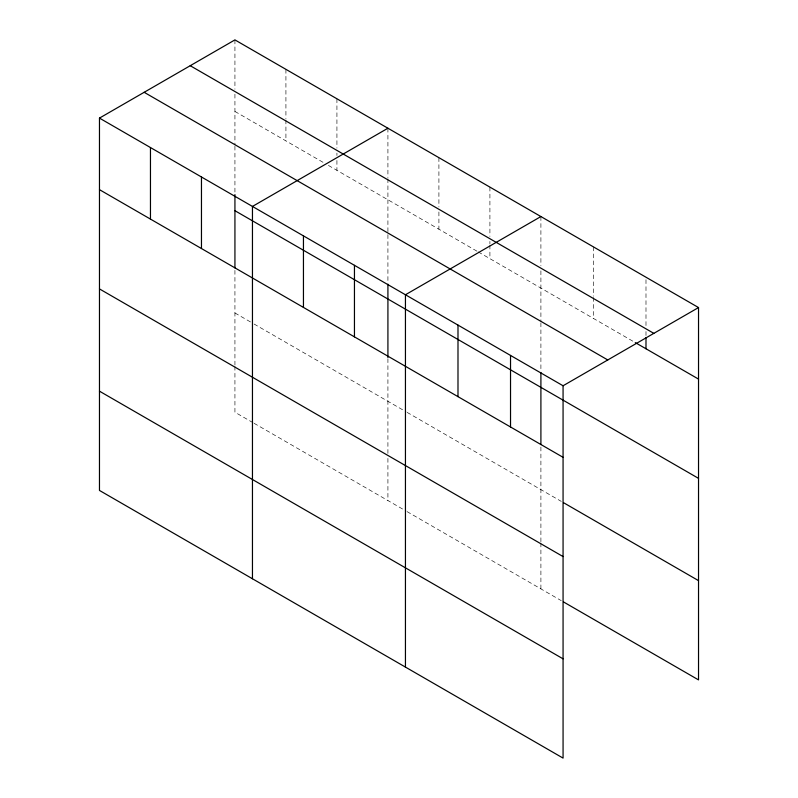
<?xml version="1.0" encoding="UTF-8"?>
<svg xmlns="http://www.w3.org/2000/svg" width="798" height="798" viewBox="0 0 798 798"><rect width="100%" height="100%" fill="white"/><g stroke="black" fill="none" stroke-linecap="round" stroke-linejoin="round"><path stroke-width="0.6" stroke-dasharray="3.99 2.99" d="M234.931 111.451L324.168 162.972M328.417 165.425L477.164 251.3M478.221 251.909L634.191 341.963M234.931 312.976L252.986 323.399M254.053 324.018L405.983 411.728M407.04 412.347L561.283 501.393M252.986 422.661L234.931 412.237L234.931 366.332M254.053 423.279L405.983 510.989M407.04 511.608L561.283 600.655M645.991 279.689L645.991 326.562M645.991 331.499L645.991 336.437M593.443 246.891L593.443 296.228M593.443 297.464L593.443 318.432M540.904 216.557L540.904 265.894M540.904 270.831L540.904 321.604M540.904 322.841L540.904 371.23M540.904 447.02L540.904 541.742M540.904 542.979L540.904 588.894M489.912 187.111L489.912 236.457M489.912 241.385L489.912 243.859M489.912 245.086L489.912 258.662M438.91 157.665L438.91 207.011M438.91 211.949L438.91 229.216M387.918 128.229L387.918 177.565M387.918 178.802L387.918 282.901M387.918 358.691L387.918 453.414M387.918 458.381L387.918 500.565M336.926 98.782L336.926 148.129M336.926 153.056L336.926 155.53M336.926 160.458L336.926 170.333M285.923 69.346L285.923 118.683M285.923 119.919L285.923 140.887M234.931 39.9L234.931 89.246M234.931 94.174L234.931 144.947M234.931 146.184L234.931 193.335M234.931 270.362L234.931 365.085"/><path stroke-width="1.2" d="M99.471 118.104L563.069 385.763L563.069 758.1L99.471 490.441L99.471 118.104L234.931 39.9L698.529 307.559L698.529 679.896L563.428 601.892M387.918 128.229L252.457 206.433L252.457 578.769M540.904 216.557L405.444 294.761L405.444 667.098M563.069 385.763L698.529 307.559M190.223 65.705L653.831 333.365M635.268 342.581L698.529 379.1M144.169 92.299L607.777 359.958M234.931 210.702L698.529 478.361M99.471 189.655L563.069 457.314M563.428 502.63L698.529 580.635M99.471 288.916L563.069 556.575M99.471 391.18L563.069 658.839M645.991 337.664L645.991 348.766M540.904 372.476L540.904 444.586M510.53 355.429L510.53 426.98M457.992 325.095L457.992 396.646M387.918 284.148L387.918 357.474M354.452 265.315L354.452 336.866M303.449 235.879L303.449 307.42M234.931 194.572L234.931 267.929M201.465 176.986L201.465 248.537M150.463 147.55L150.463 219.091"/></g></svg>
